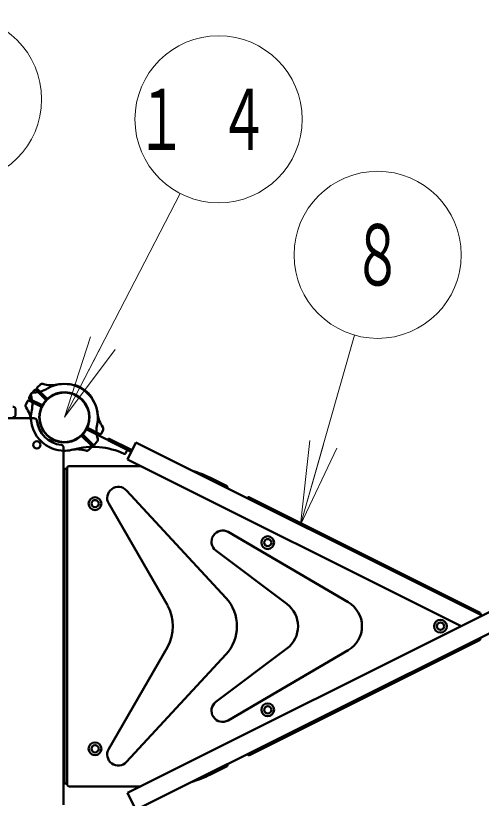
# Model space of a CAD drawing. Units: millimetres on the paper, scale 1:50. Extents: x -385 to 0, y -594 to 267.
# Drawn here: x -185.36 to -168.64, y 187.92 to 216.02 of the extents above; entities that cross this region are included whole.
import ezdxf
from ezdxf.enums import TextEntityAlignment as Align

# ---------------------------------------------------------------- set-up
doc = ezdxf.new("R2010")
doc.units = ezdxf.units.MM
doc.layers.add('LY_1', color=140, linetype='Continuous', lineweight=50)
doc.styles.add('ＭＳ ゴシック', font='')
doc.styles.get('ＭＳ ゴシック').set_extended_font_data('MS Gothic')

msp = doc.modelspace()

# ---------------------------------------------------------------- linework, layer by layer
at = {"layer": 'LY_1', "color": 7, "lineweight": 13}
for p, q in [((-183.605, 201.596), (-179.45, 209.631)), ((-183.605, 201.596), (-182.671, 204.491)), ((-175.135, 197.741), (-173.188, 204.545)), ((-183.605, 201.596), (-182.227, 204.261)), ((-181.783, 204.032), (-183.605, 201.596)), ((-175.135, 197.741), (-174.79, 200.763)), ((-175.135, 197.741), (-174.309, 200.626)), ((-173.829, 200.488), (-175.135, 197.741))]:
    msp.add_line(p, q, dxfattribs=at)
at = {"layer": 'LY_1'}
for p, q in [((-184.247, 202.28), (-184.58, 202.614)), ((-184.579, 202.671), (-184.464, 202.778)), ((-183.255, 202.744), (-183.253, 202.747)), ((-184.869, 202.308), (-184.794, 202.446)), ((-184.68, 202.57), (-184.787, 202.455)), ((-184.289, 202.238), (-184.622, 202.571)), ((-182.91, 202.575), (-182.908, 202.577)), ((-182.897, 202.565), (-182.896, 202.568)), ((-184.933, 202.18), (-184.993, 202.048)), ((-184.457, 201.989), (-184.878, 202.2)), ((-184.43, 202.042), (-184.852, 202.253)), ((-182.627, 202.292), (-182.625, 202.294)), ((-185.355, 201.876), (-185.355, 201.696)), ((-191.105, 201.566), (-184.697, 201.566)), ((-182.753, 201.204), (-182.332, 200.993)), ((-182.921, 200.955), (-182.588, 200.622)), ((-182.78, 201.15), (-181.374, 200.448)), ((-182.278, 201.012), (-182.217, 201.145)), ((-182.963, 200.912), (-182.63, 200.579)), ((-182.53, 200.623), (-182.431, 200.729)), ((-182.045, 200.781), (-182.017, 200.838)), ((-181.204, 200.36), (-182.045, 200.781)), ((-181.176, 200.418), (-182.017, 200.838)), ((-181.342, 188.108), (-156.172, 200.693)), ((-181.342, 200.085), (-181.038, 200.693)), ((-168.605, 194.477), (-181.038, 200.693)), ((-183.635, 194.096), (-183.635, 200.504)), ((-182.631, 200.522), (-182.738, 200.422)), ((-181.358, 200.392), (-181.409, 200.301)), ((-169.365, 194.096), (-181.342, 200.085)), ((-181.038, 187.5), (-155.868, 200.085)), ((-180.865, 199.846), (-183.445, 199.846)), ((-183.505, 199.746), (-183.605, 199.746)), ((-183.605, 188.446), (-183.605, 199.746)), ((-183.505, 199.786), (-183.505, 188.406)), ((-177.782, 199.132), (-178.366, 199.424)), ((-181.375, 198.971), (-177.811, 195.115)), ((-168.703, 194.593), (-176.959, 198.721)), ((-182.016, 198.5), (-179.908, 194.846)), ((-177.723, 197.479), (-173.417, 194.96)), ((-178.166, 196.814), (-175.616, 194.895)), ((-183.635, 194.096), (-183.635, 187.689)), ((-182.016, 189.693), (-179.908, 193.347)), ((-168.703, 193.6), (-176.959, 189.472)), ((-181.375, 189.222), (-177.811, 193.078)), ((-178.166, 191.379), (-175.616, 193.297)), ((-177.723, 190.714), (-173.417, 193.233)), ((-177.782, 189.061), (-178.366, 188.769)), ((-183.505, 188.446), (-183.605, 188.446)), ((-180.865, 188.346), (-183.445, 188.346)), ((-181.038, 187.5), (-181.342, 188.108))]:
    msp.add_line(p, q, dxfattribs=at)
at = {"layer": 'LY_1', "color": 7, "lineweight": 13}
for centre in [(-187.422, 213.017), (-178.072, 212.296), (-172.362, 207.429)]:
    msp.add_circle(centre, 3, dxfattribs=at)
at = {"layer": 'LY_1'}
for centre, radius in [((-183.605, 201.596), 0.891), ((-184.595, 200.606), 0.13), ((-182.505, 198.496), 0.23), ((-182.505, 198.496), 0.13), ((-176.305, 197.096), 0.23), ((-176.305, 197.096), 0.13), ((-170.105, 194.096), 0.23), ((-170.105, 194.096), 0.13), ((-176.305, 191.096), 0.23), ((-176.305, 191.096), 0.13), ((-182.505, 189.696), 0.23), ((-182.505, 189.696), 0.13)]:
    msp.add_circle(centre, radius, dxfattribs=at)
for centre, radius, start, end in [((-184.729, 203.488), 1, 270.8938, 300.7077), ((-184.552, 202.642), 0.04, 133, 225), ((-184.404, 202.697), 0.1, 72.4588, 133), ((-184.073, 203.746), 1, 252.4588, 282.2728), ((-183.605, 201.596), 1.2, 63.435, 120.7078), ((-183.605, 201.596), 1.2, 45, 102.2728), ((-183.236, 202.738), 0.02, 72.0619, 153.4349), ((-183.605, 201.596), 1.22, 63.435, 72.0619), ((-183.605, 201.596), 1.2, 6.1621, 63.435), ((-183.605, 201.596), 1.22, 54.808, 63.435), ((-184.706, 202.396), 0.1, 137, 197.5412), ((-185.755, 202.064), 1, 347.7272, 17.5412), ((-184.711, 202.388), 0.1, 90.8938, 151.4349), ((-184.651, 202.543), 0.04, 45, 137), ((-183.605, 201.596), 0.9, 63.435, 149.1643), ((-183.605, 201.596), 0.9, 45, 130.7293), ((-183.605, 201.596), 0.9, 337.7056, 63.435), ((-182.893, 202.563), 0.02, 53.6269, 135), ((-182.914, 202.577), 0.02, 333.435, 54.808), ((-183.605, 201.596), 1.22, 45, 53.6269), ((-183.605, 201.596), 1.2, 347.7272, 45), ((-183.605, 201.596), 1.22, 36.3731, 45), ((-184.902, 202.006), 0.1, 155.4349, 215.9761), ((-184.902, 202.006), 0.1, 155.4349, 215.9761), ((-184.896, 202.164), 0.04, 63.435, 155.4349), ((-184.834, 202.289), 0.04, 151.4349, 243.4349), ((-183.605, 201.596), 0.9, 139.2707, 225), ((-184.412, 202.078), 0.04, 243.4349, 329.1643), ((-184.317, 202.21), 0.04, 319.2707, 45), ((-184.218, 202.309), 0.04, 225, 310.7293), ((-183.605, 201.596), 0.9, 319.2707, 45), ((-182.639, 202.308), 0.02, 315, 36.3731), ((-185.455, 201.876), 0.1, 0, 90), ((-185.792, 201.36), 1, 6.1621, 35.9761), ((-183.605, 201.596), 1.2, 167.7272, 181.4325), ((-183.605, 201.596), 0.9, 157.7056, 243.4349), ((-184.475, 201.953), 0.04, 337.7056, 63.435), ((-185.455, 201.696), 0.1, 270, 0), ((-184.697, 201.466), 0.1, 6.7872, 90), ((-181.418, 201.833), 1, 186.1621, 215.9761), ((-183.605, 201.596), 1.2, 186.1621, 243.4349), ((-183.605, 201.596), 1, 186.7872, 263.2128), ((-182.735, 201.24), 0.04, 157.7056, 243.4349), ((-181.455, 201.129), 1, 167.7272, 197.5412), ((-182.308, 201.186), 0.1, 335.435, 35.9761), ((-183.605, 201.596), 0.9, 225, 310.7293), ((-183.605, 201.596), 0.9, 243.4349, 329.1643), ((-182.992, 200.884), 0.04, 45, 130.7293), ((-182.893, 200.983), 0.04, 139.2707, 225), ((-182.798, 201.115), 0.04, 63.435, 149.1643), ((-182.314, 201.029), 0.04, 243.4349, 335.435), ((-182.504, 200.797), 0.1, 317, 17.5412), ((-183.605, 201.596), 1.2, 243.4349, 285.6522), ((-183.735, 200.504), 0.1, 0, 83.2128), ((-183.605, 201.596), 1.2, 268.5675, 282.2728), ((-183.137, 199.447), 1, 72.4588, 102.2728), ((-182.58, 197.937), 2.6, 64.5191, 105.6522), ((-182.806, 200.496), 0.1, 252.4588, 313), ((-182.659, 200.551), 0.04, 313, 45), ((-182.56, 200.65), 0.04, 225, 317), ((-181.392, 200.412), 0.04, 330.435, 63.435), ((-181.444, 200.321), 0.04, 244.5191, 330.435), ((-183.445, 199.786), 0.06, 90, 180), ((-180.155, 195.846), 4, 63.435, 73.3713), ((-181.669, 198.7), 0.4, 42.7479, 209.9798), ((-177.809, 199.078), 0.06, 333.435, 63.435), ((-176.986, 198.667), 0.06, 63.435, 153.4349), ((-177.925, 197.134), 0.4, 59.6685, 233.0404), ((-178.912, 194.096), 1.5, 317.2521, 42.7479), ((-181.207, 194.096), 1.5, 330.0202, 29.9798), ((-176.217, 194.096), 1, 306.9596, 53.0404), ((-173.922, 194.096), 1, 300.3315, 59.6685), ((-168.73, 194.539), 0.06, 333.435, 63.435), ((-168.73, 193.654), 0.06, 296.565, 26.565), ((-177.925, 191.059), 0.4, 126.9596, 300.3315), ((-181.669, 189.493), 0.4, 150.0202, 317.2521), ((-176.986, 189.526), 0.06, 206.5651, 296.565), ((-177.809, 189.114), 0.06, 296.565, 26.565), ((-180.155, 192.346), 4, 286.6287, 296.565), ((-183.445, 188.406), 0.06, 180, 270)]:
    msp.add_arc(centre, radius, start, end, dxfattribs=at)

# ---------------------------------------------------------------- texts
at = {"layer": 'LY_1', "color": 7, "style": 'ＭＳ ゴシック', "width": 0.6}
msp.add_text('８', height=2.199, dxfattribs=at).set_placement((-172.362, 207.429), align=Align.MIDDLE_CENTER)
at = {"layer": 'LY_1', "color": 7, "insert": (-178.072, 212.296), "char_height": 2.199, "attachment_point": 5, "style": 'ＭＳ ゴシック'}
msp.add_mtext('\\T1.64;\\W0.6;１４', dxfattribs=at)

doc.saveas('drawing.dxf')
